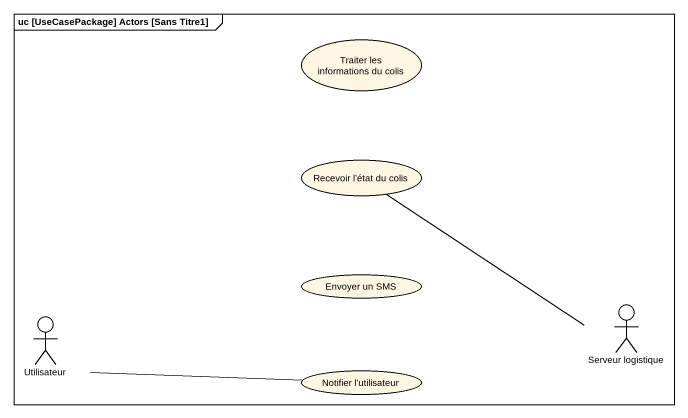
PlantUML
@startuml
mainframe uc [UseCasePackage] Actors [Sans Titre1]
usecase "Traiter les informations du colis" as Traiter_les_informations_du
usecase "Recevoir l’état du colis" as Recevoir_l_état_du_colis
usecase "Envoyer un SMS" as Envoyer_un_SMS
actor "Serveur logistique" as Serveur_logistique
actor Utilisateur
usecase "Notifier l’utilisateur" as Notifier_l_utilisateur
Serveur_logistique -up- Recevoir_l_état_du_colis
Utilisateur -right- Notifier_l_utilisateur
@enduml
